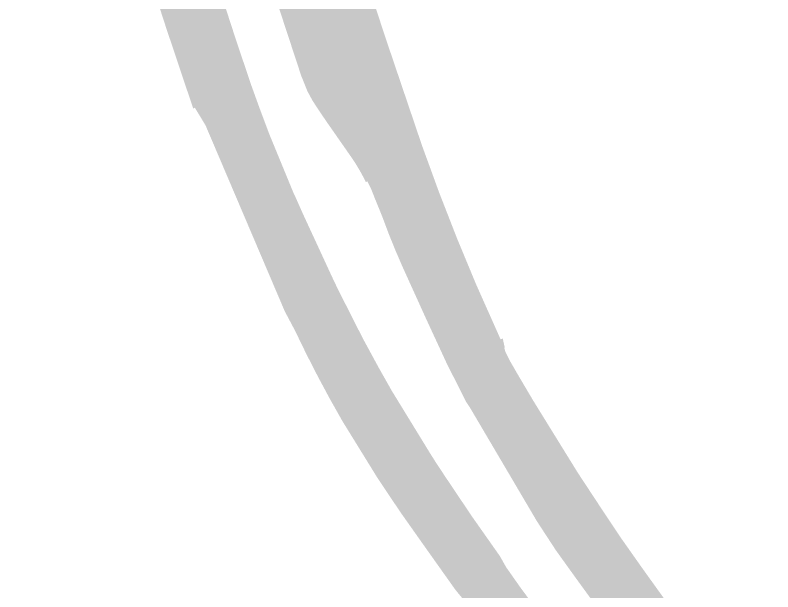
# Model space of a CAD drawing. Header units: inches. Extents: x 96913 to 101138, y 436495 to 440829.
# Drawn here: x 98482.1 to 98576.4, y 440415.5 to 440487.3 of the extents above; entities that cross this region are included whole.
import ezdxf

# ---------------------------------------------------------------- set-up
doc = ezdxf.new("R2010")
doc.units = ezdxf.units.IN
doc.header["$MEASUREMENT"] = 0

msp = doc.modelspace()

# ---------------------------------------------------------------- hatches: boundary and pattern name
for points in [[(98526.062, 440510.339), (98526.122, 440510.012), (98526.174, 440509.684), (98527.236, 440503.727), (98527.508, 440501.529), (98527.696, 440500.005), (98528.091, 440496.795), (98528.303, 440493.691), (98528.34, 440493.248), (98528.413, 440492.658), (98528.486, 440492.219), (98528.162, 440492.12), (98527.726, 440491.84), (98527.387, 440491.532), (98527.104, 440491.172), (98526.884, 440490.771), (98526.734, 440490.339), (98526.658, 440489.887), (98526.657, 440489.43), (98526.732, 440488.978), (98526.814, 440488.74), (98528.278, 440484.291), (98532.763, 440471.057), (98534.885, 440465.239), (98537.136, 440459.47), (98539.512, 440453.751), (98542.544, 440446.948), (98542.809, 440447.064), (98543.056, 440445.926), (98542.999, 440445.882), (98543.139, 440445.408), (98543.649, 440444.367), (98544.792, 440442.386), (98546.617, 440439.302), (98549.416, 440434.775), (98552.154, 440430.349), (98554.864, 440426.235), (98557.58, 440422.161), (98560.182, 440418.47), (98571.196, 440403.144), (98576.422, 440395.773), (98570.507, 440391.508), (98566.198, 440397.507), (98559.381, 440406.996), (98558.453, 440408.269), (98552.079, 440417.011), (98549.425, 440420.703), (98547.059, 440424.324), (98544.017, 440429.488), (98538.681, 440438.538), (98538.236, 440439.201), (98535.814, 440444.005), (98533.147, 440449.778), (98530.317, 440456.02), (98529.421, 440458.094), (98528.575, 440460.19), (98527.782, 440462.305), (98526.904, 440464.453), (98526.403, 440465.726), (98525.954, 440466.604), (98525.769, 440466.518), (98525.574, 440466.911), (98525.372, 440467.3), (98525.163, 440467.686), (98524.947, 440468.067), (98524.723, 440468.444), (98524.492, 440468.817), (98524.255, 440469.186), (98524.01, 440469.55), (98523.759, 440469.909), (98520.89, 440474.019), (98520.395, 440474.748), (98519.742, 440475.711), (98519.082, 440476.742), (98518.497, 440477.833), (98517.741, 440479.703), (98516.362, 440483.898), (98514.532, 440489.464), (98514.291, 440490.2), (98511.219, 440499.627), (98511.157, 440499.842), (98508.671, 440507.386), (98503.794, 440522.184), (98499.994, 440533.813), (98495.854, 440546.482), (98495.468, 440547.655), (98512.504, 440553.468), (98514.387, 440547.517), (98517.851, 440536.562), (98521.004, 440526.65), (98524.176, 440516.644), (98525.474, 440512.584), (98525.577, 440512.269), (98525.673, 440511.951), (98525.763, 440511.632), (98525.848, 440511.311), (98525.925, 440510.988), (98525.997, 440510.664), (98526.062, 440510.339)], [(98511.293, 440499.399), (98514.225, 440490.404), (98513.968, 440490.85), (98513.697, 440491.192), (98513.377, 440491.49), (98513.017, 440491.737), (98512.624, 440491.927), (98512.207, 440492.057), (98511.775, 440492.123), (98511.339, 440492.125), (98510.903, 440492.061), (98508.836, 440491.41), (98507.696, 440491.042), (98507.506, 440490.675), (98508.266, 440488.339), (98509.572, 440484.326), (98510.352, 440482.006), (98511.488, 440478.627), (98512.599, 440475.562), (98513.694, 440472.638), (98513.736, 440472.525), (98516.771, 440465.161), (98516.904, 440464.9), (98517.813, 440462.853), (98518.063, 440462.3), (98521.598, 440454.652), (98522.137, 440453.52), (98523.575, 440450.658), (98525.395, 440447.073), (98527.312, 440443.539), (98527.919, 440442.462), (98529.016, 440440.522), (98533.735, 440432.829), (98534.394, 440431.782), (98535.624, 440429.913), (98538.998, 440424.891), (98542.448, 440419.992), (98543.232, 440418.604), (98545.024, 440416.056), (98551.763, 440406.953), (98553.448, 440404.597), (98561.16, 440393.811), (98565.425, 440387.845), (98560.033, 440383.957), (98557.865, 440386.969), (98553.986, 440392.127), (98549.781, 440398.045), (98539.548, 440412.263), (98537.661, 440414.89), (98536.927, 440415.776), (98533.022, 440421.275), (98530.063, 440425.465), (98527.208, 440429.728), (98522.846, 440436.791), (98521.288, 440439.555), (98519.788, 440442.349), (98518.344, 440445.174), (98516.958, 440448.028), (98515.681, 440450.44), (98505.829, 440473.552), (98504.492, 440475.772), (98504.283, 440475.675), (98501.031, 440485.365), (98500.952, 440485.599), (98499.994, 440488.548), (98497.089, 440497.49), (98496.829, 440498.354), (98496.283, 440500.006), (98494.233, 440506.203), (98492.901, 440510.229), (98489.293, 440521.187), (98485.101, 440533.995), (98482.124, 440543.101), (98489.493, 440545.616), (98492.456, 440536.589), (98496.324, 440524.682), (98499.994, 440513.616), (98500.252, 440512.838), (98502.601, 440505.701), (98504.161, 440500.96), (98504.483, 440500.006), (98505.27, 440497.675), (98505.333, 440497.469), (98505.708, 440497.276), (98510.891, 440498.984), (98510.922, 440498.994), (98510.929, 440498.997), (98510.937, 440498.999), (98511.099, 440499.053), (98511.293, 440499.399)]]:
    msp.add_hatch(color=256).paths.add_polyline_path(points, flags=0)

doc.saveas('drawing.dxf')
